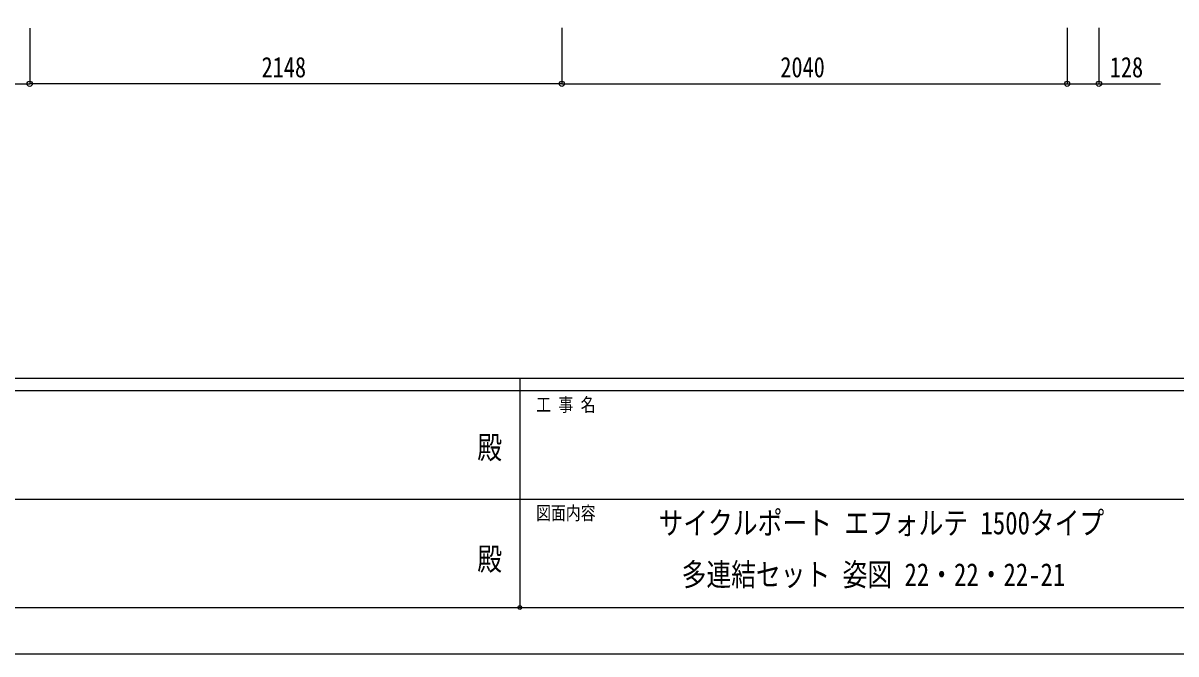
# Model space of a CAD drawing. Units: millimetres, scale not verified. Extents: x -10512 to 10512, y -7425 to 7425.
# Drawn here: x -2018 to 2636, y -7425 to -4878 of the extents above; entities that cross this region are included whole.
import ezdxf
from ezdxf.enums import TextEntityAlignment as Align

# ---------------------------------------------------------------- set-up
doc = ezdxf.new("R2010")
doc.units = ezdxf.units.MM
doc.header["$LTSCALE"] = 30
doc.header["$PDMODE"] = 32
doc.header["$PDSIZE"] = 15
for name, color, linetype in [('0-2_USER1', 3, 'Continuous'), ('0-6_YKK_D', 6, 'Continuous'), ('0-7_YKK_ZWAK', 7, 'Continuous')]:
    doc.layers.add(name, color=color, linetype=linetype)
doc.styles.add('ＭＳ ゴシック', font='')
doc.styles.get('ＭＳ ゴシック').set_extended_font_data('MS Gothic')

msp = doc.modelspace()

# ---------------------------------------------------------------- linework, layer by layer
at = {"layer": '0-6_YKK_D'}
for p, q in [((-1990.97, -4898.66), (-1990.97, -5123.97)), ((-1990.97, -4898.66), (-1990.97, -5123.97)), ((157.03, -4897.66), (157.03, -5123.97)), ((157.03, -4897.66), (157.03, -5123.97)), ((2197.03, -4897.66), (2197.03, -5123.97)), ((2197.03, -4897.66), (2197.03, -5123.97)), ((2325.03, -4897.66), (2325.03, -5123.97)), ((-4030.97, -5122.97), (-1990.97, -5122.97)), ((157.03, -5122.97), (-1990.97, -5122.97)), ((157.03, -5122.97), (2197.03, -5122.97))]:
    msp.add_line(p, q, dxfattribs=at)
msp.add_lwpolyline([(2197.03, -5122.97), (2325.03, -5122.97), (2574.13, -5122.97)], dxfattribs=at)
for centre in [(-1990.97, -5122.97), (-1990.97, -5122.97), (157.03, -5122.97), (157.03, -5122.97), (2197.03, -5122.97), (2197.03, -5122.97), (2325.03, -5122.97)]:
    msp.add_circle(centre, 10.62, dxfattribs=at)
at = {"layer": '0-7_YKK_ZWAK'}
for p, q in [((9737.55, -6312.5), (-9762.45, -6312.5)), ((-12.45, -6312.5), (-12.45, -7237.5)), ((-12.45, -6362.5), (-3262.45, -6362.5)), ((3237.55, -6362.5), (-12.45, -6362.5)), ((-3243.7, -6800), (-12.45, -6800)), ((-12.45, -6800), (3237.55, -6800)), ((-3262.45, -7237.5), (-12.45, -7237.5)), ((-12.45, -7237.5), (3237.55, -7237.5))]:
    msp.add_line(p, q, dxfattribs=at)
msp.add_lwpolyline([(-10512.5, -7425), (10512.5, -7425), (10512.5, 7425), (-10512.5, 7425)], close=True, dxfattribs=at)
msp.add_point((-12.45, -7237.5), dxfattribs=at)

# ---------------------------------------------------------------- texts
at = {"layer": '0-2_USER1', "style": 'ＭＳ ゴシック', "width": 0.8}
for s, p in [('サイクルポート エフォルテ 1500タイプ', (547.3, -6969.36)), ('多連結セット 姿図 22・22・22-21', (640.63, -7177.69))]:
    msp.add_text(s, height=91.64, dxfattribs=at).set_placement(p, align=Align.BOTTOM_LEFT)
at = {"layer": '0-6_YKK_D', "style": 'ＭＳ ゴシック', "width": 0.8}
for s, p in [('2148', (-1054.97, -5121.64)), ('2040', (1039.03, -5121.64)), ('128', (2368.83, -5121.67))]:
    msp.add_text(s, height=82.48, dxfattribs=at).set_placement(p, align=Align.BOTTOM_LEFT)
at = {"layer": '0-7_YKK_ZWAK', "style": 'ＭＳ ゴシック', "width": 0.8}
for s, height, p in [('工 事 名', 54.99, (53.17, -6462.5)), ('殿', 91.64, (-184.17, -6664.58)), ('図面内容', 54.99, (53.17, -6900)), ('殿', 91.64, (-184.17, -7114.58))]:
    msp.add_text(s, height=height, dxfattribs=at).set_placement(p, align=Align.BOTTOM_LEFT)

doc.saveas('drawing.dxf')
